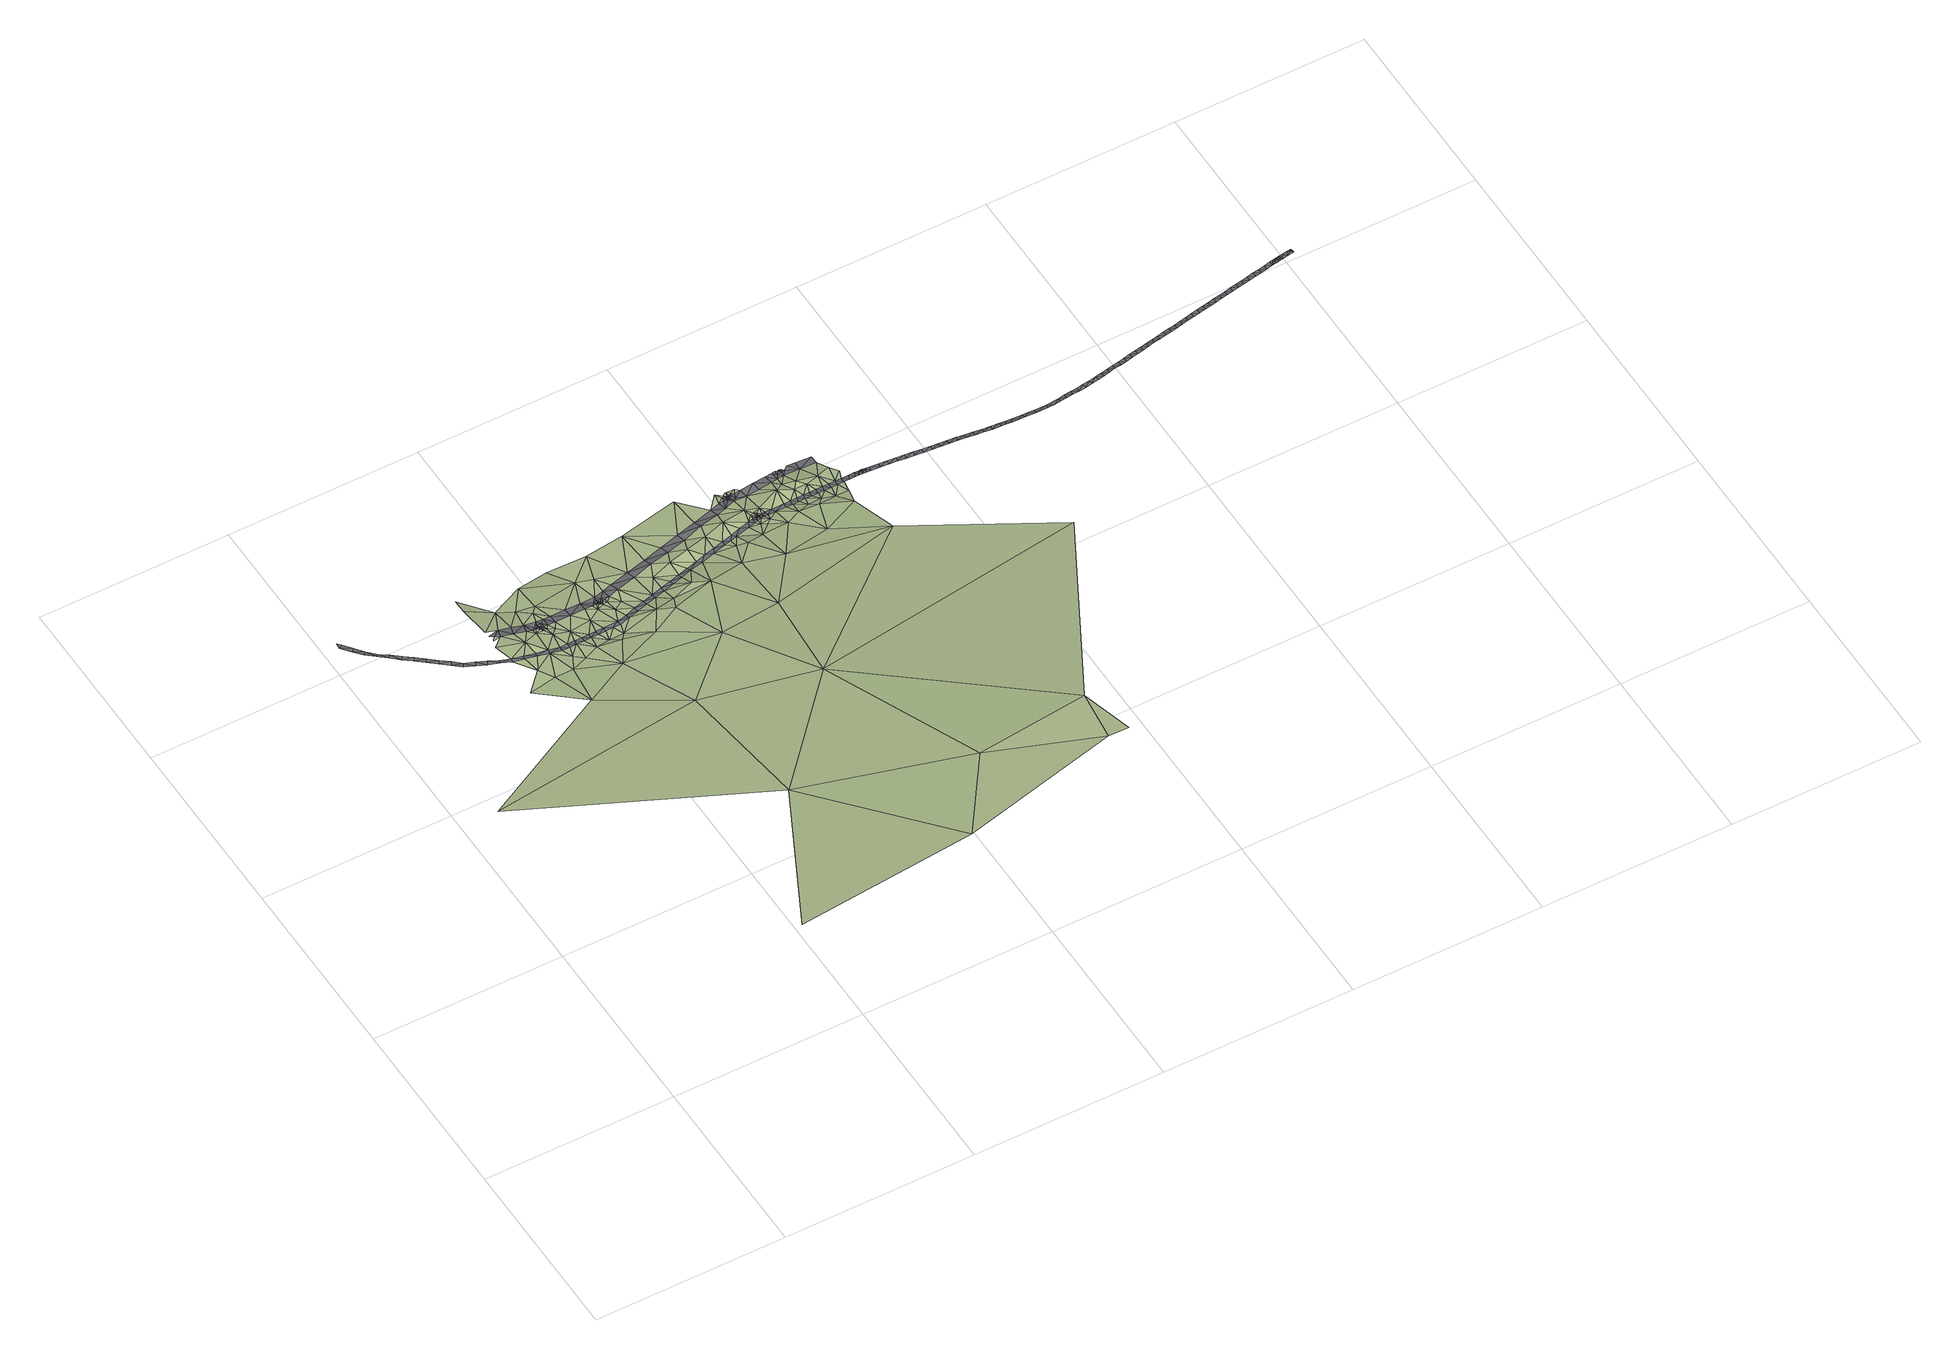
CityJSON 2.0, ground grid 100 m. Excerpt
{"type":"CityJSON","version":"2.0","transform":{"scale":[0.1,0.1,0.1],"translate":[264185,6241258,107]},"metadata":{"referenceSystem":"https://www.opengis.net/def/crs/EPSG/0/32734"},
"CityObjects":{
"terrain1":{"type":"TINRelief","geometry":[{"type":"CompositeSurface","lod":"1","boundaries":[[[0,1,2]],[[3,1,4]],[[2,5,0]],[[6,5,7]],[[7,8,6]],[[9,8,10]],[[11,12,13]],[[8,14,10]],[[15,16,17]],[[18,11,13]],[[5,19,7]],[[15,12,11]],[[7,20,8]],[[20,14,8]],[[11,18,21]],[[7,19,20]],[[22,15,11]],[[23,24,25]],[[26,23,25]],[[21,27,11]],[[28,24,23]],[[29,19,5]],[[30,22,11]],[[23,26,31]],[[27,32,11]],[[33,20,19]],[[30,11,32]],[[2,29,5]],[[34,20,33]],[[35,33,19]],[[32,36,30]],[[32,27,37]],[[38,37,27]],[[39,23,31]],[[31,40,39]],[[34,33,41]],[[32,42,36]],[[29,35,19]],[[42,32,43]],[[43,32,44]],[[37,44,32]],[[43,45,42]],[[37,38,46]],[[35,47,33]],[[45,43,48]],[[49,48,43]],[[41,33,47]],[[49,43,44]],[[48,50,45]],[[48,51,50]],[[52,48,49]],[[51,48,52]],[[53,49,44]],[[52,49,53]],[[37,54,44]],[[53,44,54]],[[40,55,56]],[[53,57,52]],[[1,3,58]],[[56,39,40]],[[53,54,57]],[[54,37,59]],[[54,60,57]],[[37,46,61]],[[62,47,35]],[[62,35,29]],[[59,60,54]],[[61,46,63]],[[56,55,64]],[[37,61,59]],[[39,65,23]],[[66,60,59]],[[47,62,67]],[[56,68,39]],[[69,61,63]],[[56,64,70]],[[66,59,61]],[[1,71,2]],[[70,68,56]],[[62,72,67]],[[61,69,73]],[[39,68,65]],[[62,29,74]],[[66,61,75]],[[72,62,76]],[[68,70,77]],[[61,73,78]],[[74,76,62]],[[79,72,76]],[[75,61,78]],[[73,80,78]],[[76,81,79]],[[2,82,29]],[[29,83,74]],[[80,84,78]],[[74,85,76]],[[81,76,86]],[[87,75,78]],[[1,58,71]],[[88,65,68]],[[85,86,76]],[[88,68,77]],[[84,89,78]],[[90,87,78]],[[83,85,74]],[[85,91,86]],[[90,78,89]],[[88,77,92]],[[82,83,29]],[[87,90,93]],[[94,91,85]],[[90,95,93]],[[88,96,65]],[[97,90,89]],[[98,95,90]],[[99,98,90]],[[100,95,98]],[[97,99,90]],[[92,101,88]],[[102,97,89]],[[98,103,100]],[[99,103,98]],[[71,82,2]],[[100,103,104]],[[100,104,105]],[[85,83,106]],[[99,107,103]],[[103,107,104]],[[108,105,104]],[[108,104,109]],[[104,107,109]],[[107,99,110]],[[107,110,109]],[[85,106,94]],[[109,110,111]],[[99,97,112]],[[110,99,112]],[[110,112,111]],[[112,113,111]],[[114,97,102]],[[112,97,115]],[[113,112,116]],[[88,101,117]],[[114,115,97]],[[116,112,115]],[[101,118,117]],[[119,94,106]],[[58,3,120]],[[83,121,106]],[[122,116,115]],[[123,96,88]],[[82,121,83]],[[124,117,118]],[[125,115,114]],[[126,119,106]],[[115,125,122]],[[117,123,88]],[[127,126,106]],[[128,122,125]],[[124,129,117]],[[106,121,130]],[[127,106,130]],[[117,129,123]],[[131,122,128]],[[127,130,132]],[[121,82,133]],[[131,128,134]],[[134,128,135]],[[82,71,136]],[[121,133,130]],[[130,137,132]],[[134,135,138]],[[139,123,129]],[[140,131,134]],[[132,137,141]],[[142,71,58]],[[130,133,137]],[[143,134,138]],[[82,136,133]],[[139,129,144]],[[137,145,141]],[[134,146,140]],[[146,134,143]],[[147,145,137]],[[133,147,137]],[[148,146,143]],[[149,140,146]],[[139,144,150]],[[58,120,142]],[[146,148,151]],[[147,133,152]],[[153,149,146]],[[151,153,146]],[[136,154,133]],[[150,155,139]],[[133,154,152]],[[156,149,153]],[[157,153,151]],[[154,158,152]],[[157,159,153]],[[159,156,153]],[[139,155,160]],[[161,154,136]],[[159,157,162]],[[136,71,163]],[[120,164,142]],[[158,154,165]],[[166,156,159]],[[162,167,159]],[[168,158,165]],[[165,154,169]],[[160,155,170]],[[168,165,171]],[[161,169,154]],[[167,172,159]],[[159,172,166]],[[171,165,173]],[[165,169,173]],[[167,174,172]],[[160,170,175]],[[176,166,172]],[[172,174,177]],[[173,169,178]],[[161,178,169]],[[178,179,173]],[[180,172,177]],[[163,161,136]],[[181,176,172]],[[181,172,180]],[[182,179,178]],[[183,178,161]],[[184,71,142]],[[176,181,185]],[[186,179,182]],[[175,187,188]],[[182,178,189]],[[190,180,191]],[[181,180,190]],[[182,192,186]],[[193,190,191]],[[178,183,189]],[[187,194,195]],[[195,188,187]],[[182,196,192]],[[185,181,197]],[[190,193,198]],[[199,181,190]],[[199,190,198]],[[189,200,182]],[[201,198,193]],[[194,202,195]],[[200,196,182]],[[198,203,199]],[[203,198,201]],[[195,204,188]],[[205,183,161]],[[206,203,201]],[[207,206,201]],[[199,203,208]],[[202,209,195]],[[206,207,210]],[[206,210,211]],[[203,206,208]],[[209,204,195]],[[211,208,206]],[[199,212,181]],[[213,209,202]],[[214,204,209]],[[211,215,208]],[[200,216,196]],[[214,209,213]],[[212,199,208]],[[217,214,213]],[[218,217,213]],[[219,204,214]],[[200,189,183]],[[217,218,220]],[[219,214,217]],[[220,221,217]],[[219,217,221]],[[219,222,204]],[[220,223,221]],[[212,208,215]],[[224,219,221]],[[200,225,216]],[[224,221,223]],[[181,226,197]],[[224,222,219]],[[227,224,223]],[[212,215,228]],[[212,226,181]],[[222,224,229]],[[227,229,224]],[[230,225,200]],[[227,231,229]],[[200,183,230]],[[232,212,228]],[[222,229,233]],[[229,231,233]],[[234,233,231]],[[161,163,205]],[[230,183,235]],[[205,235,183]],[[232,236,212]],[[212,236,226]],[[163,71,184]],[[235,237,230]],[[232,238,236]],[[239,226,236]],[[235,240,237]],[[241,235,205]],[[242,236,238]],[[243,240,235]],[[235,241,243]],[[244,239,236]],[[240,243,245]],[[242,246,236]],[[246,242,247]],[[245,243,248]],[[244,236,249]],[[246,249,236]],[[241,205,250]],[[251,246,247]],[[241,252,243]],[[248,243,252]],[[253,244,249]],[[163,250,205]],[[249,246,254]],[[255,248,252]],[[251,256,246]],[[249,257,253]],[[256,251,258]],[[257,249,254]],[[246,256,254]],[[241,259,252]],[[252,260,255]],[[258,261,256]],[[259,241,250]],[[252,262,260]],[[262,252,259]],[[263,256,261]],[[264,254,256]],[[257,254,265]],[[264,256,263]],[[262,259,266]],[[265,254,264]],[[250,267,259]],[[268,264,263]],[[266,259,269]],[[267,269,259]],[[264,268,270]],[[265,264,271]],[[264,270,272]],[[273,269,267]],[[264,272,271]],[[274,275,270]],[[270,275,272]]]}]},
"road1":{"type":"Road","attributes":{"highway":"primary","name":"Philip Kgosana Drive","surface":"asphalt","lanes":2,"width":4.4,"oneway":"yes"},"geometry":[{"type":"MultiSurface","lod":"1","boundaries":[[[276,16,26]],[[26,16,15]],[[22,26,15]],[[31,26,22]],[[31,22,40]],[[40,22,30]],[[40,30,36]],[[277,40,36]],[[277,36,42]],[[277,42,278]],[[277,55,40]],[[42,45,278]],[[278,279,277]],[[280,278,45]],[[45,50,281]],[[278,280,279]],[[281,280,45]],[[51,281,50]],[[51,52,281]],[[282,280,281]],[[52,282,281]],[[279,55,277]],[[282,279,280]],[[57,282,52]],[[279,282,283]],[[279,283,55]],[[283,282,57]],[[60,283,57]],[[64,55,283]],[[64,283,60]],[[66,64,60]],[[64,66,70]],[[75,70,66]],[[70,75,77]],[[77,75,92]],[[92,75,87]],[[92,87,93]],[[284,92,93]],[[284,93,95]],[[284,101,92]],[[285,284,95]],[[285,95,100]],[[285,286,284]],[[287,285,100]],[[286,101,284]],[[285,287,286]],[[288,100,105]],[[100,288,287]],[[108,288,105]],[[108,109,288]],[[286,287,289]],[[287,288,289]],[[289,288,109]],[[111,289,109]],[[101,286,290]],[[290,286,289]],[[111,290,289]],[[111,113,290]],[[118,101,290]],[[116,290,113]],[[290,116,118]],[[122,118,116]],[[118,122,124]],[[131,124,122]],[[124,131,129]],[[140,129,131]],[[129,140,144]],[[144,140,149]],[[149,150,144]],[[150,149,156]],[[156,155,150]],[[166,155,156]],[[170,155,166]],[[166,176,170]],[[170,176,175]],[[176,185,175]],[[175,185,187]],[[185,194,187]],[[185,291,194]],[[197,291,185]],[[202,194,291]],[[291,292,202]],[[213,202,292]],[[291,293,292]],[[293,291,294]],[[291,197,294]],[[213,292,293]],[[293,295,213]],[[296,295,293]],[[296,293,294]],[[295,218,213]],[[218,295,220]],[[220,295,296]],[[294,223,296]],[[220,296,223]],[[297,294,197]],[[227,223,294]],[[227,294,297]],[[231,227,297]],[[197,226,297]],[[297,234,231]],[[234,297,226]],[[226,298,234]],[[298,226,239]],[[244,298,239]],[[298,244,299]],[[299,244,253]],[[299,253,300]],[[301,300,253]],[[300,301,302]],[[301,253,257]],[[303,302,301]],[[257,304,301]],[[301,304,303]],[[303,304,305]],[[304,257,306]],[[307,305,304]],[[307,304,306]],[[306,257,265]],[[306,265,308]],[[265,309,308]],[[265,310,309]],[[271,310,265]]]}]},
"road2":{"type":"Road","attributes":{"highway":"primary","name":"Philip Kgosana Drive","surface":"asphalt","lanes":2,"width":4.4,"oneway":"yes"},"geometry":[{"type":"MultiSurface","lod":"1","boundaries":[[[311,312,313]],[[314,315,313]],[[316,317,318]],[[319,320,321]],[[319,322,323]],[[324,325,314]],[[326,9,13]],[[10,14,18]],[[327,328,329]],[[73,69,72]],[[20,34,38]],[[80,79,84]],[[158,157,152]],[[192,191,186]],[[211,210,330]],[[210,207,330]],[[207,331,330]],[[230,237,238]],[[230,232,225]],[[332,333,334]],[[335,336,337]],[[338,339,340]],[[341,342,343]],[[344,345,346]],[[347,348,349]],[[350,351,352]],[[353,354,355]],[[356,357,358]],[[359,360,361]],[[356,362,363]],[[364,365,366]],[[367,364,368]],[[369,370,371]],[[372,373,374]],[[375,376,377]],[[357,352,351]],[[378,379,380]],[[366,381,382]],[[383,368,384]],[[383,385,368]],[[207,201,331]],[[386,192,196]],[[387,388,389]],[[390,391,392]],[[380,379,393]],[[394,395,396]],[[397,398,399]],[[400,401,402]],[[368,364,384]],[[382,370,369]],[[403,392,391]],[[248,247,245]],[[404,405,406]],[[407,393,408]],[[358,406,362]],[[404,406,350]],[[351,358,357]],[[409,410,378]],[[352,411,350]],[[358,351,406]],[[406,351,350]],[[409,404,411]],[[350,411,404]],[[128,127,132]],[[91,94,89]],[[381,370,382]],[[364,382,412]],[[382,364,366]],[[412,413,364]],[[369,412,382]],[[355,347,414]],[[201,193,386]],[[322,415,323]],[[416,417,418]],[[263,262,266]],[[362,406,419]],[[362,356,358]],[[420,216,421]],[[419,385,422]],[[422,363,362]],[[237,240,238]],[[238,232,230]],[[420,421,330]],[[225,232,228]],[[215,211,421]],[[421,211,330]],[[216,225,228]],[[421,216,215]],[[420,330,331]],[[423,424,425]],[[384,364,413]],[[367,365,364]],[[379,378,410]],[[167,171,174]],[[171,173,174]],[[151,147,152]],[[201,386,331]],[[158,162,157]],[[162,168,167]],[[177,173,179]],[[273,336,274]],[[258,255,260]],[[426,427,428]],[[429,430,431]],[[177,179,180]],[[432,340,403]],[[273,270,269]],[[433,434,435]],[[436,388,437]],[[180,179,186]],[[337,432,438]],[[439,437,430]],[[388,440,389]],[[391,441,403]],[[192,386,193]],[[196,331,386]],[[441,438,432]],[[340,392,403]],[[392,339,390]],[[339,442,390]],[[387,442,338]],[[385,383,422]],[[419,422,362]],[[406,405,419]],[[180,186,191]],[[191,192,193]],[[228,215,216]],[[216,420,196]],[[331,196,420]],[[335,337,438]],[[441,432,403]],[[442,387,389]],[[338,442,339]],[[340,339,392]],[[443,444,445]],[[409,378,404]],[[378,405,404]],[[446,447,448]],[[372,374,449]],[[329,328,326]],[[313,315,311]],[[314,325,315]],[[325,324,450]],[[451,327,452]],[[10,13,9]],[[27,14,20]],[[89,86,91]],[[46,47,63]],[[354,453,454]],[[455,456,457]],[[359,458,360]],[[459,460,461]],[[402,399,462]],[[463,397,464]],[[408,464,407]],[[380,393,407]],[[114,119,126]],[[145,138,141]],[[240,245,242]],[[251,248,255]],[[147,151,148]],[[152,157,151]],[[167,168,171]],[[168,162,158]],[[260,262,261]],[[268,266,269]],[[428,465,426]],[[336,335,274]],[[270,273,274]],[[466,435,467]],[[468,431,434]],[[388,436,440]],[[437,439,436]],[[450,321,469]],[[452,318,470]],[[471,472,415]],[[329,326,473]],[[326,13,473]],[[452,470,451]],[[328,327,451]],[[14,27,21]],[[20,38,27]],[[14,21,18]],[[13,10,18]],[[72,80,73]],[[86,84,81]],[[69,63,67]],[[41,46,38]],[[341,349,342]],[[347,355,348]],[[445,444,343]],[[474,443,475]],[[446,476,477]],[[478,447,344]],[[353,453,354]],[[479,454,477]],[[480,481,482]],[[483,484,485]],[[486,487,488]],[[458,395,489]],[[490,396,487]],[[361,461,491]],[[492,459,401]],[[399,398,462]],[[400,402,462]],[[464,408,463]],[[398,397,463]],[[94,119,102]],[[125,126,127]],[[132,141,135]],[[143,145,147]],[[245,247,242]],[[238,240,242]],[[255,258,251]],[[247,248,251]],[[262,263,261]],[[258,260,261]],[[269,270,268]],[[263,266,268]],[[467,334,466]],[[493,494,465]],[[475,418,495]],[[496,497,427]],[[430,429,439]],[[431,468,429]],[[434,433,468]],[[435,466,433]],[[321,320,469]],[[325,450,469]],[[323,498,319]],[[320,319,498]],[[472,471,317]],[[415,322,471]],[[317,316,472]],[[318,452,316]],[[84,86,89]],[[84,79,81]],[[80,72,79]],[[63,47,67]],[[72,69,67]],[[38,34,41]],[[47,46,41]],[[347,349,341]],[[445,343,342]],[[475,495,474]],[[444,443,474]],[[448,499,446]],[[476,446,499]],[[447,478,448]],[[344,346,478]],[[355,414,353]],[[477,476,479]],[[354,454,479]],[[481,375,500]],[[501,376,346]],[[449,456,502]],[[503,457,480]],[[373,484,504]],[[505,485,506]],[[488,425,507]],[[508,423,509]],[[395,394,489]],[[360,458,489]],[[487,486,490]],[[394,396,490]],[[461,460,491]],[[359,361,491]],[[401,400,492]],[[460,459,492]],[[119,114,102]],[[89,94,102]],[[127,128,125]],[[114,126,125]],[[141,138,135]],[[128,132,135]],[[147,148,143]],[[138,145,143]],[[494,493,333]],[[465,428,493]],[[333,332,494]],[[334,467,332]],[[497,496,417]],[[427,426,496]],[[417,416,497]],[[418,475,416]],[[375,377,500]],[[482,481,500]],[[346,345,501]],[[377,376,501]],[[456,455,502]],[[372,449,502]],[[480,482,503]],[[455,457,503]],[[484,483,504]],[[374,373,504]],[[506,509,505]],[[483,485,505]],[[425,424,507]],[[486,488,507]],[[509,506,508]],[[424,423,508]],[[173,177,174]]]}]}
},
"vertices":[
[65,1686,302],[1140,907,589],[1160,1779,354],[1593,34,868],[679,1,798],[810,2114,234],[624,2348,161],[767,2371,165],[723,2453,160],[653,2558,154],[711,2546,156],[768,2638,147],[632,2676,153],[659,2579,154],[769,2534,153],[694,2736,137],[664,2743,141],[651,2723,141],[716,2567,151],[862,2369,167],[828,2522,151],[773,2556,149],[753,2722,134],[767,2909,91],[640,2976,108],[647,2792,136],[705,2778,132],[831,2544,151],[646,3057,90],[1054,2251,212],[813,2708,131],[764,2765,129],[844,2672,133],[908,2452,151],[886,2510,149],[949,2406,162],[843,2701,128],[903,2624,138],[888,2532,146],[851,2873,85],[822,2751,126],[926,2511,146],[858,2697,133],[870,2684,133],[883,2671,133],[873,2693,133],[927,2534,146],[965,2513,144],[875,2690,133],[877,2688,133],[874,2693,133],[876,2693,133],[878,2693,133],[888,2688,130],[901,2675,130],[880,2737,128],[899,2795,120],[898,2693,130],[1923,521,769],[938,2658,128],[918,2693,130],[983,2603,135],[1027,2436,164],[966,2535,144],[919,2737,125],[945,3005,61],[957,2694,128],[1005,2514,143],[937,2843,102],[1005,2536,143],[958,2738,123],[1712,1566,460],[1044,2516,141],[1043,2538,141],[1147,2413,169],[1037,2695,126],[1105,2459,145],[1036,2739,121],[1099,2618,129],[1084,2517,141],[1082,2539,141],[1123,2519,140],[1503,2120,297],[1285,2346,211],[1121,2541,140],[1184,2462,144],[1163,2520,139],[1116,2696,123],[1177,2892,79],[1199,2544,138],[1167,2667,121],[1202,2522,138],[1114,2740,118],[1156,2697,121],[1257,2537,138],[1176,2697,121],[1118,3047,34],[1231,2620,127],[1186,2692,121],[1203,2680,120],[1196,2697,120],[1192,2741,115],[1254,2559,134],[1197,2692,120],[1199,2695,120],[1198,2697,120],[1364,2478,190],[1202,2693,120],[1200,2698,115],[1202,2698,115],[1209,2696,120],[1215,2702,115],[1227,2686,120],[1228,2706,115],[1309,2575,138],[1284,2656,118],[1255,2714,114],[1249,2843,108],[1245,2757,112],[1313,2553,138],[2458,278,816],[1438,2427,210],[1308,2729,117],[1312,3015,65],[1298,2772,111],[1365,2590,138],[1368,2569,138],[1424,2584,137],[1420,2606,134],[1404,2803,106],[1475,2510,173],[1414,2760,108],[1479,2600,135],[1660,2490,205],[1481,2707,121],[1475,2622,135],[1816,2149,294],[1586,2541,188],[1531,2637,134],[1510,3033,74],[1520,2791,113],[1535,2616,134],[2508,576,780],[1586,2653,133],[1510,2834,102],[1590,2631,134],[1591,2740,131],[1646,2647,137],[1641,2668,132],[1627,2822,102],[1616,2865,98],[1697,2684,130],[1718,2667,130],[1702,2772,128],[1843,2522,195],[1722,2896,93],[1733,2853,93],[1752,2700,130],[1791,2688,131],[1813,2802,122],[1831,3115,48],[2035,2453,213],[1807,2715,129],[2522,2319,259],[2568,281,809],[1896,2664,144],[1839,2885,101],[1863,2731,128],[1863,2708,128],[1943,2635,171],[1829,2927,89],[1900,2718,126],[1924,2832,127],[1936,2729,126],[1918,2746,126],[1935,2958,85],[1945,2916,87],[1973,2762,126],[2034,2657,153],[2013,2750,124],[2029,2778,124],[2051,2853,118],[2069,2735,129],[2168,2660,154],[3174,1802,409],[1998,2931,89],[2051,2761,123],[1988,2974,83],[2000,3033,81],[2095,2718,131],[2058,2807,126],[2056,2786,123],[2071,2767,123],[2070,2789,123],[2014,2982,81],[2020,2998,81],[2090,2772,121],[2051,2947,92],[2076,2795,123],[2074,2812,126],[2120,2740,131],[2084,2793,123],[2027,2986,81],[2084,2798,126],[2031,3008,81],[2282,2502,197],[2086,2797,123],[2086,2794,123],[2089,2805,125],[2033,2991,81],[2088,2794,123],[2089,2794,121],[2115,2827,125],[2041,2989,79],[2040,2994,79],[2107,2794,121],[2110,2773,121],[2043,2992,79],[2042,2990,79],[2045,2999,79],[2044,2990,79],[2048,2994,79],[2048,3020,79],[2053,2991,79],[2054,3000,79],[2130,2773,121],[2122,2956,77],[2062,2993,79],[2124,2795,121],[2069,3008,79],[2170,2774,119],[2080,2995,79],[2158,2795,119],[2095,3019,78],[2116,3000,78],[2245,2693,154],[2242,2887,119],[2227,2775,118],[2226,2797,118],[2193,2966,75],[2261,2775,117],[2348,2685,155],[2261,2797,117],[2313,2725,134],[2264,2976,73],[2295,2776,116],[2311,2849,118],[2295,2798,120],[2329,2777,116],[2289,2922,97],[2486,2608,171],[2329,2799,120],[2382,2727,133],[2299,2981,72],[2344,2891,117],[2364,2777,114],[2379,2850,117],[2335,2985,72],[2363,2799,118],[2450,2712,128],[2398,2778,113],[2397,2800,117],[2432,2778,113],[2432,2800,117],[2448,2870,114],[2420,2984,69],[2466,2779,112],[2519,2713,126],[2466,2801,116],[2501,2780,112],[2500,2802,115],[2506,2982,65],[2516,2892,111],[2535,2780,112],[2534,2802,115],[2551,2852,108],
[649,2763,136],[859,2713,128],[866,2699,128],[873,2718,128],[874,2698,128],[876,2696,133],[882,2700,128],[899,2719,125],[1174,2715,116],[1186,2701,116],[1191,2721,115],[1196,2703,115],[1198,2700,115],[1204,2706,115],[1216,2722,115],[2034,2973,81],[2036,2985,81],[2040,2983,79],[2048,2974,79],[2042,2987,79],[2044,2986,79],[2074,2969,79],[2187,3010,76],[2259,3019,72],[2295,3024,71],[2312,3002,71],[2313,3027,71],[2327,3022,71],[2338,3006,71],[2333,3025,71],[2356,3011,69],[2345,3025,69],[2377,3029,69],[2420,3028,67],[2506,3026,63],
[19,3019,186],[4,3035,186],[2,3004,186],[41,2960,182],[57,2976,182],[408,2693,166],[351,2709,167],[396,2674,166],[216,2813,171],[185,2864,174],[171,2847,176],[261,2778,173],[274,2796,173],[81,2917,183],[96,2933,178],[600,2578,158],[504,2639,161],[547,2599,157],[556,2619,157],[2089,2791,123],[2086,2789,123],[3030,2753,98],[3075,2772,96],[3031,2775,98],[2569,2803,114],[2569,2781,111],[2597,2781,110],[2657,2781,109],[2650,2799,110],[2637,2782,110],[3459,2729,81],[3459,2751,75],[3428,2729,83],[3836,2763,64],[3872,2768,66],[3868,2790,66],[3521,2728,79],[3520,2750,73],[3489,2750,75],[4962,3038,13],[4967,3039,13],[4966,3041,13],[3619,2732,75],[3653,2759,68],[3581,2749,71],[4973,3042,13],[4967,3041,13],[4970,3040,13],[4554,2947,33],[4559,2925,33],[4593,2933,31],[4975,3037,13],[4978,3043,13],[5053,3050,8],[5060,3049,8],[5059,3054,8],[5061,3037,8],[5022,3029,10],[5057,3059,8],[5058,3057,8],[5058,3059,8],[4147,2831,54],[4181,2839,54],[4143,2853,52],[3937,2805,62],[3902,2798,62],[3941,2784,65],[4937,3012,16],[4898,3025,16],[4902,3004,16],[5059,3056,8],[5056,3057,8],[5012,3050,10],[5035,3054,10],[4997,3024,10],[2078,2788,123],[2677,2779,109],[2725,2776,108],[2683,2801,110],[2639,2804,112],[2637,2804,112],[2638,2799,112],[4863,3017,18],[4490,2910,38],[4486,2931,38],[4451,2923,38],[4799,2980,20],[4760,2994,23],[4765,2972,23],[4692,2978,29],[4696,2957,26],[4731,2965,26],[2629,2800,112],[4958,3026,13],[4971,3020,13],[4972,3031,13],[4868,2996,18],[4829,3010,21],[4949,3037,13],[4932,3033,16],[4958,3039,13],[5052,3057,8],[5046,3056,8],[3583,2727,77],[319,2761,169],[3293,2756,83],[3248,2737,90],[3292,2734,87],[4984,3022,13],[2093,2782,121],[2098,2791,121],[4990,3045,13],[4314,2892,45],[4353,2878,43],[4349,2900,41],[3161,2744,94],[3206,2762,89],[3162,2766,91],[2857,2788,104],[2812,2769,106],[2856,2766,104],[2617,2782,110],[2944,2782,100],[2899,2763,103],[2943,2760,100],[2770,2795,107],[2768,2773,107],[2603,2804,112],[2813,2791,106],[2726,2798,109],[2620,2804,112],[2661,2803,110],[3367,2752,80],[3397,2730,83],[3397,2752,78],[3764,2753,64],[3800,2758,64],[3796,2780,64],[4108,2845,55],[126,2882,179],[494,2619,161],[452,2659,161],[3655,2737,73],[3691,2742,73],[4078,2815,57],[4074,2837,57],[4040,2829,59],[4520,2939,36],[4662,2949,29],[4623,2962,31],[4628,2941,31],[4726,2986,26],[4795,3002,21],[4834,2988,20],[3117,2747,96],[2988,2778,100],[2986,2756,100],[2901,2785,103],[140,2898,171],[441,2639,165],[306,2743,171],[363,2727,167],[607,2599,154],[3366,2730,85],[3336,2753,83],[3725,2769,66],[3727,2747,71],[3832,2785,64],[3689,2764,68],[4005,2821,59],[3971,2813,60],[4010,2799,59],[4211,2868,50],[4216,2847,54],[4250,2855,48],[4422,2894,42],[4417,2915,40],[4383,2907,41],[4525,2917,36],[4456,2902,38],[4589,2955,33],[4657,2970,29],[3118,2769,94],[3074,2750,96],[3335,2731,87],[3204,2740,92],[3249,2759,85],[229,2830,171],[3761,2774,64],[3975,2792,64],[3907,2776,65],[4113,2823,55],[4044,2807,57],[4177,2860,52],[4246,2876,48],[4284,2862,48],[4387,2886,43],[4319,2870,45],[4280,2884,48]
]}
